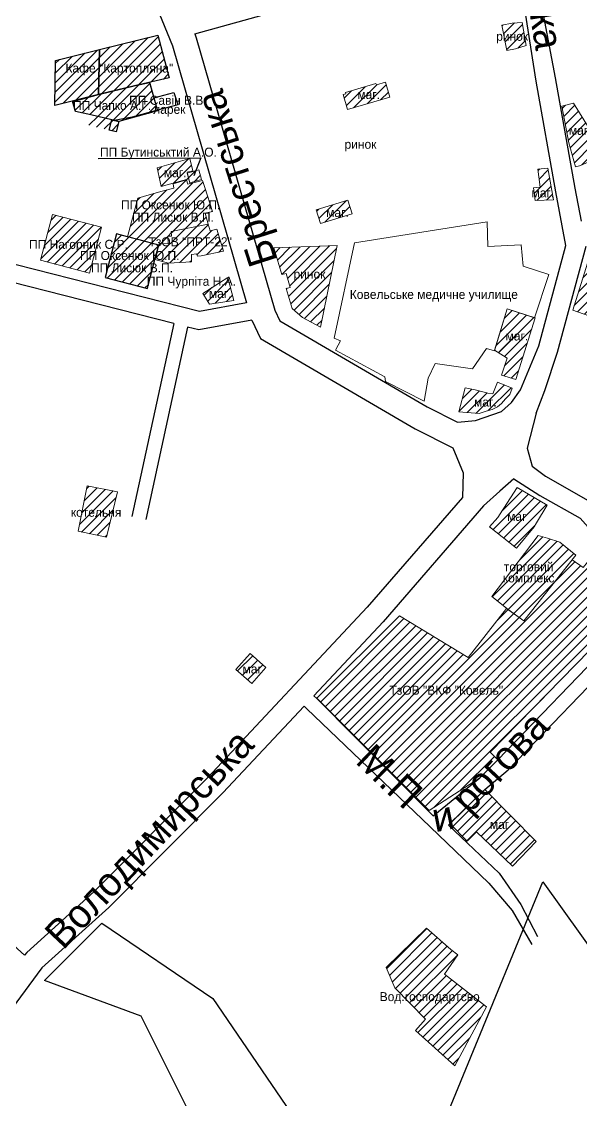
# Model space of a CAD drawing. Header units: millimetres. Extents: x 1379499 to 1411715, y 5652947 to 5671991.
# Drawn here: x 1402561 to 1402873, y 5658415 to 5659016 of the extents above; entities that cross this region are included whole.
import ezdxf
from ezdxf.enums import TextEntityAlignment as Align

# ---------------------------------------------------------------- set-up
doc = ezdxf.new("R2010")
doc.units = ezdxf.units.MM
for name, color, linetype in [('$Work', 1, 'Continuous'), ('вулиці', 7, 'Continuous'), ('ВулНазва', 7, 'Continuous'), ('на область', 5, 'Continuous')]:
    doc.layers.add(name, color=color, linetype=linetype)
doc.layers.add('_5Інше', color=252, linetype='Continuous', lineweight=25)
picture_1 = doc.add_image_def('image1.bmp', size_in_pixel=(3370, 2384))
pattern_1 = [(45, (19203.3615, -9190.9644), (-2.6516504294, 2.6516504294), [])]

# ---------------------------------------------------------------- blocks, each defined once
blk = doc.blocks.new('ТуріяВодоох')
at = {"layer": '_5Інше', "color": 140}
blk.add_lwpolyline([(46540, 25350), (46498, 25434), (46444, 25454), (46476, 25486), (46538, 25444), (46636, 25300), (46722, 25509), (46810, 25386)], dxfattribs=at)

msp = doc.modelspace()

# ---------------------------------------------------------------- hatches: boundary and pattern name
at = {"layer": 'вулиці', "lineweight": -2}
h = msp.add_hatch(dxfattribs=at)
h.set_pattern_fill('ANSI31', color=2, scale=30, style=0)
h.set_pattern_definition(pattern_1)
h.paths.add_polyline_path([(1402828.99, 5659014.26), (1402831.81, 5659000.24), (1402836.57, 5659001.12), (1402842.57, 5659002.94), (1402840.27, 5659015.79), (1402834.71, 5659015.53)])
h.paths.add_polyline_path([(1402822.19, 5659004.86), (1402847.19, 5659004.86), (1402847.19, 5659009.86), (1402822.19, 5659009.86)], flags=9)
h = msp.add_hatch(dxfattribs=at)
h.set_pattern_fill('ANSI31', color=2, scale=30, style=0)
h.set_pattern_definition(pattern_1)
h.paths.add_polyline_path([(1402604.69, 5659000.74), (1402579.98, 5658994.6), (1402579.65, 5658969.6), (1402604.07, 5658975.59)])
h.paths.add_polyline_path([(1402637.08, 5659008.79), (1402604.69, 5659000.74), (1402604.07, 5658975.59), (1402624.67, 5658980.72), (1402632.46, 5658982.48), (1402632.47, 5658982.43), (1402643.47, 5658984.95)])
h.paths.add_polyline_path([(1402583.42, 5658984.73), (1402647.97, 5658984.73), (1402647.97, 5658994.79), (1402583.42, 5658994.79)], flags=9)
h.paths.add_polyline_path([(1402586.89, 5658965.69), (1402636.39, 5658965.69), (1402636.39, 5658973.34), (1402586.89, 5658973.34)], flags=9)
h = msp.add_hatch(dxfattribs=at)
h.set_pattern_fill('ANSI31', color=2, scale=30, style=0)
h.set_pattern_definition(pattern_1)
h.paths.add_polyline_path([(1402604.07, 5658975.59), (1402589.48, 5658972.01), (1402591.3, 5658966.13), (1402599.77, 5658964.38), (1402603.66, 5658963.45), (1402607.55, 5658962.51), (1402611.44, 5658961.58), (1402615.33, 5658960.65), (1402636.95, 5658966.54), (1402632.47, 5658982.43), (1402624.69, 5658980.64)])
h.paths.add_polyline_path([(1402582.06, 5658965.76), (1402641.23, 5658965.76), (1402641.23, 5658973.26), (1402582.06, 5658973.26)], flags=9)
h = msp.add_hatch(dxfattribs=at)
h.set_pattern_fill('ANSI31', color=2, scale=30, style=0)
h.set_pattern_definition(pattern_1)
h.paths.add_polyline_path([(1402758.98, 5658981.09), (1402758.77, 5658981.78), (1402741.82, 5658976.76), (1402742.03, 5658976.08), (1402740.43, 5658975.6), (1402742.91, 5658967.26), (1402766.49, 5658974.25), (1402764.02, 5658982.59)])
h.paths.add_polyline_path([(1402746.79, 5658973.13), (1402762.63, 5658973.13), (1402762.63, 5658978.13), (1402746.79, 5658978.13)], flags=24)
h = msp.add_hatch(dxfattribs=at)
h.set_pattern_fill('ANSI31', color=2, scale=30, style=0)
h.set_pattern_definition(pattern_1)
h.paths.add_polyline_path([(1402868.93, 5658970.91), (1402862.33, 5658969.23), (1402866.25, 5658948.7), (1402870.09, 5658935.42), (1402872.19, 5658935.92), (1402877.96, 5658938.29), (1402877.78, 5658938.58), (1402881.42, 5658940.79), (1402878.87, 5658944.91), (1402880.2, 5658945.74), (1402877.45, 5658950.18), (1402877.94, 5658956.11)])
h.paths.add_polyline_path([(1402864.74, 5658953.14), (1402880.57, 5658953.14), (1402880.57, 5658958.14), (1402864.74, 5658958.14)], flags=25)
h = msp.add_hatch(dxfattribs=at)
h.set_pattern_fill('ANSI31', color=2, scale=30, style=0)
h.set_pattern_definition(pattern_1)
h.paths.add_polyline_path([(1402603.66, 5658963.45), (1402599.77, 5658964.38), (1402598.37, 5658958.54), (1402602.26, 5658957.61)])
h.paths.add_polyline_path([(1402607.55, 5658962.51), (1402603.66, 5658963.45), (1402602.26, 5658957.61), (1402606.16, 5658956.67)])
h.paths.add_polyline_path([(1402611.44, 5658961.58), (1402607.55, 5658962.51), (1402606.16, 5658956.67), (1402610.04, 5658955.75)])
h.paths.add_polyline_path([(1402615.33, 5658960.65), (1402611.44, 5658961.58), (1402610.04, 5658955.75), (1402613.93, 5658954.82)])
h = msp.add_hatch(dxfattribs=at)
h.set_pattern_fill('ANSI31', color=2, scale=30, style=0)
h.set_pattern_definition(pattern_1)
h.paths.add_polyline_path([(1402636.73, 5658934.7), (1402639.06, 5658924.34), (1402654.41, 5658928.57), (1402653.42, 5658932.28), (1402656.7, 5658933.16), (1402654.89, 5658940)])
h.paths.add_polyline_path([(1402638.91, 5658929.51), (1402654.75, 5658929.51), (1402654.75, 5658934.51), (1402638.91, 5658934.51)], flags=24)
h = msp.add_hatch(dxfattribs=at)
h.set_pattern_fill('ANSI31', color=2, scale=30, style=0)
h.set_pattern_definition(pattern_1)
h.paths.add_polyline_path([(1402661.45, 5658928.19), (1402659.91, 5658933.61), (1402653.54, 5658931.81), (1402654.41, 5658928.57), (1402654.41, 5658928.57), (1402654.99, 5658926.4)])
h = msp.add_hatch(dxfattribs=at)
h.set_pattern_fill('ANSI31', color=2, scale=30, style=0)
h.set_pattern_definition(pattern_1)
h.paths.add_polyline_path([(1402850.33, 5658924.07), (1402846.57, 5658923.59), (1402847.59, 5658916.52), (1402857.74, 5658917), (1402854.65, 5658934.62), (1402849.02, 5658934.08)])
h.paths.add_polyline_path([(1402843.89, 5658918.29), (1402859.72, 5658918.29), (1402859.72, 5658923.29), (1402843.89, 5658923.29)], flags=9)
h = msp.add_hatch(dxfattribs=at)
h.set_pattern_fill('ANSI31', color=2, scale=30, style=0)
h.set_pattern_definition(pattern_1)
h.paths.add_polyline_path([(1402663.3, 5658923.86), (1402661.96, 5658927.74), (1402653.82, 5658925.73), (1402653.17, 5658928.16), (1402645.74, 5658925.94), (1402646.08, 5658923.49), (1402639.63, 5658921.82), (1402632.21, 5658919.72), (1402625.98, 5658917.88), (1402620.28, 5658896.27), (1402626.71, 5658894.57), (1402626.71, 5658894.57), (1402637.68, 5658891.67), (1402637.82, 5658892.2), (1402642.95, 5658892.54), (1402642.64, 5658896.62), (1402642.65, 5658896.62), (1402642.64, 5658896.72), (1402644.77, 5658896.74), (1402644.58, 5658899.31), (1402665.25, 5658903.37), (1402663.48, 5658909.41), (1402667.58, 5658910.46)])
h.paths.add_polyline_path([(1402619.46, 5658903.48), (1402671.59, 5658903.48), (1402671.59, 5658910.96), (1402619.46, 5658910.96)], flags=9)
h.paths.add_polyline_path([(1402613.27, 5658910.28), (1402675.32, 5658910.28), (1402675.32, 5658917.95), (1402613.27, 5658917.95)], flags=9)
h.paths.add_polyline_path([(1402629.22, 5658889.72), (1402681.12, 5658889.72), (1402681.12, 5658897.39), (1402629.22, 5658897.39)], flags=9)
h = msp.add_hatch(dxfattribs=at)
h.set_pattern_fill('ANSI31', color=2, scale=30, style=0)
h.set_pattern_definition(pattern_1)
h.paths.add_polyline_path([(1402725.47, 5658911.35), (1402727.84, 5658903.71), (1402745.52, 5658909.18), (1402743.16, 5658916.82)])
h.paths.add_polyline_path([(1402729.39, 5658907.3), (1402745.22, 5658907.3), (1402745.22, 5658912.3), (1402729.39, 5658912.3)], flags=24)
h = msp.add_hatch(dxfattribs=at)
h.set_pattern_fill('ANSI31', color=2, scale=30, style=0)
h.set_pattern_definition(pattern_1)
h.paths.add_polyline_path([(1402578.41, 5658908.72), (1402571.67, 5658883.24), (1402599.08, 5658876), (1402605.76, 5658901.69)])
h.paths.add_polyline_path([(1402556.2, 5658887.65), (1402629.53, 5658887.65), (1402629.53, 5658895.15), (1402556.2, 5658895.15)], flags=9)
h = msp.add_hatch(dxfattribs=at)
h.set_pattern_fill('ANSI31', color=2, scale=30, style=0)
h.set_pattern_definition(pattern_1)
h.paths.add_polyline_path([(1402670, 5658900.5), (1402666.36, 5658899.57), (1402665.25, 5658903.37), (1402644.58, 5658899.31), (1402644.77, 5658896.74), (1402642.65, 5658896.62), (1402642.95, 5658892.54), (1402637.82, 5658892.2), (1402637.68, 5658891.67), (1402635.55, 5658883.64), (1402643.15, 5658881.7), (1402655.87, 5658882.39), (1402655.87, 5658886.52), (1402658.65, 5658886.77), (1402659.18, 5658885.59), (1402661.37, 5658885.66), (1402673.77, 5658888.32)])
h.paths.add_polyline_path([(1402629.22, 5658889.72), (1402681.12, 5658889.72), (1402681.12, 5658897.39), (1402629.22, 5658897.39)], flags=9)
h = msp.add_hatch(dxfattribs=at)
h.set_pattern_fill('ANSI31', color=2, scale=30, style=0)
h.set_pattern_definition(pattern_1)
h.paths.add_polyline_path([(1402626.71, 5658894.57), (1402626.71, 5658894.56), (1402620.28, 5658896.27), (1402614.08, 5658897.91), (1402607.77, 5658873.71), (1402631.3, 5658867.5), (1402631.8, 5658869.43), (1402635.55, 5658883.64), (1402637.68, 5658891.67)])
h.paths.add_polyline_path([(1402596.64, 5658875.24), (1402648.78, 5658875.24), (1402648.78, 5658882.73), (1402596.64, 5658882.73)], flags=9)
h.paths.add_polyline_path([(1402590.46, 5658882.05), (1402652.5, 5658882.05), (1402652.5, 5658889.71), (1402590.46, 5658889.71)], flags=9)
h.paths.add_polyline_path([(1402562.43, 5658886.47), (1402623.3, 5658886.47), (1402623.3, 5658896.34), (1402562.43, 5658896.34)], flags=9)
h.paths.add_polyline_path([(1402629.22, 5658889.72), (1402681.12, 5658889.72), (1402681.12, 5658897.39), (1402629.22, 5658897.39)], flags=9)
h = msp.add_hatch(dxfattribs=at)
h.set_pattern_fill('ANSI31', color=2, scale=30, style=0)
h.set_pattern_definition(pattern_1)
h.paths.add_polyline_path([(1402701.74, 5658890.15), (1402706.32, 5658875.21), (1402708.76, 5658875.9), (1402710.98, 5658868.11), (1402708.7, 5658867.45), (1402712.11, 5658856.33), (1402717.78, 5658851.32), (1402727.87, 5658845.89), (1402737.04, 5658891.41)])
h.paths.add_polyline_path([(1402709.2, 5658872.23), (1402734.2, 5658872.23), (1402734.2, 5658877.23), (1402709.2, 5658877.23)], flags=25)
h = msp.add_hatch(dxfattribs=at)
h.set_pattern_fill('ANSI31', color=5, scale=30, style=0)
h.set_pattern_definition(pattern_1)
h.paths.add_polyline_path([(1402915.37, 5658845.64), (1402922.7, 5658842.58), (1402924.04, 5658845.69), (1402924.03, 5658845.69), (1402932.87, 5658866.21), (1402932.87, 5658866.21), (1402924.03, 5658845.69), (1402924.04, 5658845.69), (1402932.87, 5658866.21), (1402929.31, 5658867.82), (1402930.37, 5658870.42), (1402927.56, 5658871.61), (1402915.05, 5658876.77), (1402879.55, 5658890.62), (1402868.5, 5658855.38), (1402892.66, 5658846.91), (1402891.28, 5658842.07), (1402909.84, 5658834.98), (1402911.01, 5658835.16)])
h = msp.add_hatch(dxfattribs=at)
h.set_pattern_fill('ANSI31', color=2, scale=30, style=0)
h.set_pattern_definition(pattern_1)
h.paths.add_polyline_path([(1402676.16, 5658873.7), (1402662.14, 5658864.75), (1402665.97, 5658858.75), (1402679.57, 5658860.89)])
h.paths.add_polyline_path([(1402664.04, 5658862.15), (1402679.87, 5658862.15), (1402679.87, 5658867.15), (1402664.04, 5658867.15)], flags=9)
h.paths.add_polyline_path([(1402621.7, 5658867.14), (1402690.03, 5658867.14), (1402690.03, 5658874.64), (1402621.7, 5658874.64)], flags=9)
h = msp.add_hatch(dxfattribs=at)
h.set_pattern_fill('ANSI31', color=5, scale=30, style=0)
h.set_pattern_definition(pattern_1)
h.paths.add_polyline_path([(1402824.95, 5658833.17), (1402831.85, 5658828.68), (1402828.8, 5658819.15), (1402836.7, 5658816.66), (1402847.54, 5658851.05), (1402831.96, 5658856.19)])
h.paths.add_polyline_path([(1402726.66, 5658859.06), (1402855.41, 5658859.06), (1402855.41, 5658867.81), (1402726.66, 5658867.81)], flags=9)
h = msp.add_hatch(dxfattribs=at)
h.set_pattern_fill('ANSI31', color=2, scale=30, style=0)
h.set_pattern_definition(pattern_1)
h.paths.add_polyline_path([(1402847.54, 5658851.05), (1402831.96, 5658856.19), (1402824.93, 5658833.19), (1402831.85, 5658828.68), (1402828.8, 5658819.15), (1402836.7, 5658816.66)])
h.paths.add_polyline_path([(1402829.44, 5658838.48), (1402845.27, 5658838.48), (1402845.27, 5658843.48), (1402829.44, 5658843.48)], flags=24)
h = msp.add_hatch(dxfattribs=at)
h.set_pattern_fill('ANSI31', color=2, scale=30, style=0)
h.set_pattern_definition(pattern_1)
h.paths.add_polyline_path([(1402814.13, 5658811.02), (1402808.51, 5658812.04), (1402805.03, 5658798.75), (1402816.22, 5658797.75), (1402820.22, 5658799.11), (1402823.48, 5658799.98), (1402826.51, 5658801.47), (1402828.67, 5658803.33), (1402830.96, 5658805.9), (1402833.37, 5658808.42), (1402834.69, 5658811.87), (1402826.59, 5658815.25), (1402824.01, 5658808.84), (1402821.21, 5658809.21)])
h.paths.add_polyline_path([(1402811.84, 5658801.65), (1402827.67, 5658801.65), (1402827.67, 5658806.65), (1402811.84, 5658806.65)], flags=24)
h = msp.add_hatch(dxfattribs=at)
h.set_pattern_fill('ANSI31', color=12, scale=30, style=0)
h.set_pattern_definition(pattern_1)
h.paths.add_polyline_path([(1402597.73, 5658757.52), (1402592.68, 5658732.1), (1402608.6, 5658728.75), (1402614.6, 5658754.12)])
h.paths.add_polyline_path([(1402583.14, 5658740.18), (1402622.3, 5658740.18), (1402622.3, 5658745.18), (1402583.14, 5658745.18)], flags=9)
h = msp.add_hatch(dxfattribs=at)
h.set_pattern_fill('ANSI31', color=2, scale=30, style=0)
h.set_pattern_definition(pattern_1)
h.paths.add_polyline_path([(1402830.13, 5658745.05), (1402829.37, 5658743.82), (1402826.74, 5658739.85), (1402822.1, 5658734.65), (1402837.17, 5658722.77), (1402847.03, 5658734.66), (1402848.29, 5658736.78), (1402854.13, 5658746.71), (1402837.43, 5658756.54)])
h.paths.add_polyline_path([(1402830.17, 5658737.88), (1402844.33, 5658737.88), (1402844.33, 5658742.88), (1402830.17, 5658742.88)], flags=24)
h = msp.add_hatch(dxfattribs=at)
h.set_pattern_fill('ANSI31', color=2, scale=30, style=0)
h.set_pattern_definition(pattern_1)
h.paths.add_polyline_path([(1402854.32, 5658728.22), (1402849.26, 5658729.77), (1402823.41, 5658695.79), (1402832.41, 5658688.53), (1402841.27, 5658682.21), (1402868.08, 5658716.2), (1402868.08, 5658716.2), (1402870.14, 5658718.82), (1402861.3, 5658726.07)])
h.paths.add_polyline_path([(1402824.32, 5658709.27), (1402863.49, 5658709.27), (1402863.49, 5658714.27), (1402824.32, 5658714.27)], flags=25)
h.paths.add_polyline_path([(1402823.91, 5658703.57), (1402863.91, 5658703.57), (1402863.91, 5658708.57), (1402823.91, 5658708.57)], flags=25)
h = msp.add_hatch(dxfattribs=at)
h.set_pattern_fill('ANSI31', color=12, scale=30, style=0)
h.set_pattern_definition(pattern_1)
h.paths.add_polyline_path([(1402810.17, 5658661.68), (1402771.88, 5658684.95), (1402725.75, 5658638.99), (1402788.39, 5658576.49), (1402816.7, 5658594.63), (1402826.62, 5658604.73), (1402822.48, 5658608.86), (1402901.8, 5658690.12), (1402876.74, 5658714.82), (1402874.28, 5658711.83), (1402868.08, 5658716.2), (1402841.27, 5658682.21), (1402831.62, 5658689.09)])
h.paths.add_polyline_path([(1402755.47, 5658639.73), (1402840.47, 5658639.73), (1402840.47, 5658647.23), (1402755.47, 5658647.23)], flags=24)
h.paths.add_polyline_path([(1402803.46, 5658562.43), (1402867.27, 5658630.55), (1402855.59, 5658641.48), (1402791.78, 5658573.37)], flags=9)
h.paths.add_polyline_path([(1402743.68, 5658600.71), (1402772.53, 5658572.99), (1402789.15, 5658590.3), (1402760.31, 5658618.01)], flags=9)
h.paths.add_polyline_path([(1402789.74, 5658563.83), (1402805.43, 5658566.97), (1402802.3, 5658582.66), (1402786.61, 5658579.52)], flags=9)
h = msp.add_hatch(dxfattribs=at)
h.set_pattern_fill('ANSI31', color=2, scale=30, style=0)
h.set_pattern_definition(pattern_1)
h.paths.add_polyline_path([(1402688.66, 5658663.98), (1402680.7, 5658655.12), (1402689.49, 5658647.23), (1402697.43, 5658656.09)])
h.paths.add_polyline_path([(1402682.67, 5658652.81), (1402696.84, 5658652.81), (1402696.84, 5658657.81), (1402682.67, 5658657.81)], flags=25)
h = msp.add_hatch(dxfattribs=at)
h.set_pattern_fill('ANSI31', color=2, scale=30, style=0)
h.set_pattern_definition(pattern_1)
h.paths.add_polyline_path([(1402814.8, 5658564.54), (1402834.8, 5658545.37), (1402848.06, 5658559.13), (1402819.46, 5658588.2), (1402800.03, 5658569.08), (1402809.63, 5658559.29)])
h.paths.add_polyline_path([(1402820.57, 5658566.15), (1402834.74, 5658566.15), (1402834.74, 5658571.15), (1402820.57, 5658571.15)], flags=25)
h.paths.add_polyline_path([(1402803.46, 5658562.43), (1402867.27, 5658630.55), (1402855.59, 5658641.48), (1402791.78, 5658573.37)], flags=9)
h.paths.add_polyline_path([(1402789.74, 5658563.83), (1402805.43, 5658566.97), (1402802.3, 5658582.66), (1402786.61, 5658579.52)], flags=9)
h = msp.add_hatch(dxfattribs=at)
h.set_pattern_fill('ANSI31', color=164, scale=30, style=0)
h.set_pattern_definition(pattern_1)
h.paths.add_polyline_path([(1402820.35, 5658467.02), (1402797.04, 5658485.19), (1402804.46, 5658495.86), (1402800.57, 5658498.91), (1402786.9, 5658510.77), (1402764.36, 5658488.89), (1402769.2, 5658477.57), (1402786.44, 5658460.12), (1402780.77, 5658453.79), (1402802.75, 5658434.1)])
h.paths.add_polyline_path([(1402750.19, 5658467.5), (1402827.27, 5658467.5), (1402827.27, 5658476.25), (1402750.19, 5658476.25)], flags=9)

# ---------------------------------------------------------------- linework, layer by layer
at = {"layer": '$Work', "color": 7, "lineweight": -2}
msp.add_lwpolyline([(1402635.55, 5658883.64), (1402637.68, 5658891.67), (1402626.71, 5658894.57), (1402626.71, 5658894.56), (1402620.28, 5658896.27), (1402614.08, 5658897.91), (1402607.77, 5658873.71), (1402631.3, 5658867.5), (1402631.8, 5658869.43)], close=True, dxfattribs=at)
at = {"layer": 'вулиці', "color": 7}
for points in [[(1402617.83, 5659215.99), (1402613.37, 5659178.88), (1402610.27, 5659137.94), (1402618.24, 5659108.06), (1402636.43, 5659024.58), (1402645.29, 5659002.72), (1402686.62, 5658859.41)], [(1402873.32, 5658905.01), (1402869.91, 5658923.39), (1402858.84, 5658984.98), (1402842.89, 5659069.57)], [(1402657.68, 5659009.4), (1402836.11, 5659059.21)], [(1402834.42, 5658803.85), (1402839.37, 5658811.03), (1402849.51, 5658835.61), (1402864.62, 5658891.53), (1402859.09, 5658921.42), (1402847.99, 5658983.16), (1402836.11, 5659059.21)], [(1402657.68, 5659009.4), (1402658.54, 5659007.3), (1402702.33, 5658855.47), (1402705.21, 5658849.48), (1402787.29, 5658801.55), (1402804.31, 5658792.94), (1402814.2, 5658793.82), (1402828.66, 5658798.98), (1402834.42, 5658803.85)], [(1402645.96, 5658847.97), (1402494.02, 5658886.68), (1402381.52, 5658918.1), (1402370.77, 5658922.49)], [(1402686.62, 5658859.41), (1402660.39, 5658854.61), (1402496.6, 5658896.34), (1402435.61, 5658913.37)], [(1402848.04, 5658798.06), (1402852.99, 5658810.69), (1402859.95, 5658832.06), (1402875.9, 5658891.07)], [(1402645.96, 5658847.97), (1402622.6, 5658740.43)], [(1402653.71, 5658845.99), (1402630.41, 5658738.73)], [(1402689.53, 5658849.77), (1402660.04, 5658844.38), (1402653.71, 5658845.99)], [(1402689.53, 5658849.77), (1402694.45, 5658839.55), (1402780.59, 5658789.25), (1402801.56, 5658778.63)], [(1402848.04, 5658798.06), (1402843.06, 5658778.45), (1402845.81, 5658768.43), (1402853.34, 5658762.79), (1402877.11, 5658749.32), (1402883.05, 5658743.18)], [(1402801.56, 5658778.63), (1402807.43, 5658764.66), (1402806.94, 5658750.95), (1402753.94, 5658689.71), (1402664.83, 5658594.64), (1402601.5, 5658531.02), (1402564.01, 5658497.18), (1402562.81, 5658495.7)], [(1402835.68, 5658761.35), (1402827.75, 5658754.41), (1402818.78, 5658746.29), (1402762.86, 5658681.68), (1402724.2, 5658640.44)], [(1402835.68, 5658761.35), (1402850.06, 5658752.14), (1402872.56, 5658739.37), (1402894.56, 5658714.64), (1402931.74, 5658670.48), (1402974.89, 5658611.72), (1403046.71, 5658526.13), (1403055.67, 5658511.99), (1403074.28, 5658496.2), (1403101.14, 5658484.68), (1403179.11, 5658461.69), (1403203.62, 5658451.65)], [(1402517.31, 5658731.54), (1402529.37, 5658654.93), (1402534.81, 5658603.9), (1402540.23, 5658553.37), (1402544.57, 5658524.85), (1402550.71, 5658506.81), (1402562.81, 5658495.7)], [(1402724.2, 5658640.44), (1402725.7, 5658638.93), (1402790.63, 5658573.41), (1402816.7, 5658594.63), (1402826.68, 5658604.68), (1402891.14, 5658671.55), (1402912.28, 5658693.6)], [(1402799.25, 5658568.31), (1402819.46, 5658588.2), (1402832.4, 5658599.08), (1402896.9, 5658666), (1402918.05, 5658688.06)], [(1402718.73, 5658634.6), (1402673.46, 5658586.31), (1402609.78, 5658522.33), (1402572.51, 5658488.69), (1402555.95, 5658466.23), (1402526.39, 5658419.76), (1402490.46, 5658359.49), (1402480.17, 5658344.34)], [(1402718.73, 5658634.6), (1402720.1, 5658633.22), (1402788.93, 5658567.34)], [(1402788.93, 5658567.34), (1402821.63, 5658535.89), (1402834.7, 5658520.75), (1402845.69, 5658501.64)], [(1402799.25, 5658568.31), (1402827.44, 5658541.4), (1402839.61, 5658524.05), (1402848.87, 5658506.21)]]:
    msp.add_lwpolyline(points, dxfattribs=at)
for points in [[(1402643.47, 5658984.95), (1402624.19, 5658980.53), (1402604.07, 5658975.59), (1402604.69, 5659000.74), (1402637.08, 5659008.79), (1402643.47, 5658984.95)], [(1402604.69, 5659000.74), (1402604.07, 5658975.59), (1402579.65, 5658969.6), (1402579.98, 5658994.6), (1402604.69, 5659000.74)], [(1402589.48, 5658972.01), (1402604.07, 5658975.59), (1402624.69, 5658980.64), (1402632.47, 5658982.43), (1402636.95, 5658966.54), (1402615.33, 5658960.65), (1402611.44, 5658961.58), (1402607.55, 5658962.51), (1402603.66, 5658963.45), (1402599.77, 5658964.38), (1402591.3, 5658966.13), (1402589.48, 5658972.01)], [(1402589.89, 5658971.75), (1402604.07, 5658975.59), (1402624.67, 5658980.72), (1402632.46, 5658982.48), (1402634.94, 5658973.75), (1402646.02, 5658976.75), (1402648.23, 5658969.96), (1402636.89, 5658966.88), (1402622.77, 5658962.94), (1402612.81, 5658961.25), (1402611.44, 5658961.58), (1402607.55, 5658962.51), (1402603.66, 5658963.45), (1402599.77, 5658964.38), (1402591.3, 5658966.13), (1402589.89, 5658971.75)], [(1402611.44, 5658961.58), (1402615.33, 5658960.65), (1402613.93, 5658954.82), (1402610.04, 5658955.75), (1402611.44, 5658961.58)]]:
    msp.add_lwpolyline(points, close=True, dxfattribs=at)
at = {"layer": 'вулиці', "color": 7, "lineweight": -2}
msp.add_lwpolyline([(1402603.8, 5658939.95), (1402661.16, 5658940.43), (1402657.28, 5658930.27)], dxfattribs=at)
at = {"layer": 'ВулНазва', "color": 7, "lineweight": 9}
for points in [[(1402840.27, 5659015.79), (1402842.57, 5659002.94), (1402836.57, 5659001.12), (1402831.81, 5659000.24), (1402828.99, 5659014.26), (1402834.71, 5659015.53), (1402840.27, 5659015.79)], [(1402740.43, 5658975.6), (1402742.03, 5658976.08), (1402741.82, 5658976.76), (1402758.77, 5658981.78), (1402758.98, 5658981.09), (1402764.02, 5658982.59), (1402766.49, 5658974.25), (1402742.91, 5658967.26), (1402740.43, 5658975.6)], [(1402870.09, 5658935.42), (1402866.25, 5658948.7), (1402862.33, 5658969.23), (1402868.93, 5658970.91), (1402877.94, 5658956.11), (1402877.45, 5658950.18), (1402880.2, 5658945.74), (1402878.87, 5658944.91), (1402881.42, 5658940.79), (1402877.78, 5658938.58), (1402877.96, 5658938.29), (1402872.19, 5658935.92), (1402870.09, 5658935.42)], [(1402636.73, 5658934.7), (1402654.89, 5658940), (1402656.7, 5658933.16), (1402653.42, 5658932.28), (1402654.41, 5658928.57), (1402639.06, 5658924.34), (1402636.73, 5658934.7)], [(1402653.54, 5658931.81), (1402659.91, 5658933.61), (1402661.45, 5658928.19), (1402654.99, 5658926.4), (1402653.54, 5658931.81)], [(1402857.74, 5658917), (1402847.59, 5658916.52), (1402846.57, 5658923.59), (1402850.33, 5658924.07), (1402849.02, 5658934.08), (1402854.65, 5658934.62), (1402857.74, 5658917)], [(1402661.96, 5658927.74), (1402663.3, 5658923.86), (1402667.58, 5658910.46), (1402663.48, 5658909.41), (1402665.25, 5658903.37), (1402644.58, 5658899.31), (1402644.77, 5658896.74), (1402642.64, 5658896.72), (1402642.95, 5658892.54), (1402637.82, 5658892.2), (1402637.68, 5658891.67), (1402620.28, 5658896.27), (1402625.98, 5658917.88), (1402632.21, 5658919.72), (1402639.63, 5658921.82), (1402646.08, 5658923.49), (1402645.74, 5658925.94), (1402653.17, 5658928.16), (1402653.82, 5658925.73), (1402661.96, 5658927.74)], [(1402727.84, 5658903.71), (1402725.47, 5658911.35), (1402743.16, 5658916.82), (1402745.52, 5658909.18), (1402727.84, 5658903.71)], [(1402605.76, 5658901.69), (1402578.41, 5658908.72), (1402571.67, 5658883.24), (1402599.08, 5658876)], [(1402644.58, 5658899.31), (1402665.25, 5658903.37), (1402666.36, 5658899.57), (1402670, 5658900.5), (1402673.77, 5658888.32), (1402661.37, 5658885.66), (1402659.18, 5658885.59), (1402658.65, 5658886.77), (1402655.87, 5658886.52), (1402655.87, 5658882.39), (1402643.15, 5658881.7), (1402635.55, 5658883.64), (1402637.82, 5658892.2), (1402642.95, 5658892.54), (1402642.64, 5658896.62), (1402644.77, 5658896.74), (1402644.58, 5658899.31)], [(1402746.78, 5658892.96), (1402820.68, 5658904.63), (1402821.09, 5658890.98), (1402839.69, 5658891.85), (1402840.79, 5658880.02), (1402855.16, 5658875.25), (1402847.12, 5658851.21), (1402831.96, 5658856.19), (1402824.81, 5658832.71), (1402820.45, 5658834.1), (1402812.65, 5658822.64), (1402791.78, 5658825.63), (1402787.91, 5658817.51), (1402785.57, 5658804.75), (1402764.14, 5658815.56), (1402763.68, 5658818.27), (1402736.21, 5658833.11), (1402736.31, 5658833.41), (1402738.89, 5658838.22), (1402735.48, 5658839.86), (1402746.78, 5658892.96)], [(1402701.74, 5658890.15), (1402737.04, 5658891.41), (1402727.87, 5658845.89), (1402717.78, 5658851.32), (1402712.11, 5658856.33), (1402708.7, 5658867.45), (1402710.98, 5658868.11), (1402708.76, 5658875.9), (1402706.32, 5658875.21), (1402701.74, 5658890.15)], [(1402879.55, 5658890.62), (1402915.05, 5658876.77), (1402927.56, 5658871.61), (1402930.37, 5658870.42), (1402929.31, 5658867.82), (1402932.87, 5658866.21), (1402922.7, 5658842.58), (1402915.37, 5658845.64), (1402911.01, 5658835.16), (1402909.84, 5658834.98), (1402891.28, 5658842.07), (1402892.66, 5658846.91), (1402868.5, 5658855.38), (1402879.55, 5658890.62)], [(1402662.14, 5658864.75), (1402676.16, 5658873.7), (1402679.57, 5658860.89), (1402665.97, 5658858.75), (1402662.14, 5658864.75)], [(1402831.96, 5658856.19), (1402847.54, 5658851.05), (1402836.7, 5658816.66), (1402828.8, 5658819.15), (1402831.85, 5658828.68), (1402824.93, 5658833.19), (1402831.96, 5658856.19)], [(1402805.03, 5658798.75), (1402808.51, 5658812.04), (1402814.13, 5658811.02), (1402821.21, 5658809.21), (1402824.01, 5658808.84), (1402826.59, 5658815.25), (1402834.69, 5658811.87), (1402833.37, 5658808.42), (1402830.96, 5658805.9), (1402828.67, 5658803.33), (1402826.51, 5658801.47), (1402823.48, 5658799.98), (1402820.22, 5658799.11), (1402816.22, 5658797.75), (1402805.03, 5658798.75)], [(1402614.6, 5658754.12), (1402608.6, 5658728.75), (1402592.68, 5658732.1), (1402597.73, 5658757.52), (1402614.6, 5658754.12)], [(1402822.1, 5658734.65), (1402826.74, 5658739.85), (1402829.37, 5658743.82), (1402830.13, 5658745.05), (1402837.43, 5658756.54), (1402854.13, 5658746.71), (1402848.29, 5658736.78), (1402847.03, 5658734.66), (1402837.17, 5658722.77), (1402822.1, 5658734.65)], [(1402849.26, 5658729.77), (1402854.32, 5658728.22), (1402861.3, 5658726.07), (1402870.14, 5658718.82), (1402841.27, 5658682.21), (1402832.43, 5658688.51), (1402823.41, 5658695.79), (1402849.26, 5658729.77)], [(1402725.75, 5658638.99), (1402771.88, 5658684.95), (1402810.17, 5658661.68), (1402831.62, 5658689.09), (1402841.27, 5658682.21), (1402868.08, 5658716.2), (1402874.28, 5658711.83), (1402876.74, 5658714.82), (1402901.8, 5658690.12), (1402822.48, 5658608.86), (1402826.62, 5658604.73), (1402816.7, 5658594.63), (1402788.39, 5658576.49), (1402725.75, 5658638.99)], [(1402689.49, 5658647.23), (1402680.7, 5658655.12), (1402688.66, 5658663.98), (1402697.43, 5658656.09), (1402689.49, 5658647.23)], [(1402800.03, 5658569.08), (1402819.46, 5658588.2), (1402848.06, 5658559.13), (1402834.8, 5658545.37), (1402814.8, 5658564.54), (1402809.63, 5658559.29), (1402800.03, 5658569.08)], [(1402764.36, 5658488.89), (1402786.9, 5658510.77), (1402800.57, 5658498.91), (1402804.46, 5658495.86), (1402797.04, 5658485.19), (1402820.35, 5658467.02), (1402802.75, 5658434.1), (1402780.77, 5658453.79), (1402786.44, 5658460.12), (1402769.2, 5658477.57), (1402764.36, 5658488.89)]]:
    msp.add_lwpolyline(points, close=True, dxfattribs=at)

# ---------------------------------------------------------------- block references
at = {"layer": 'вулиці', "color": 7}
msp.add_blockref('ТуріяВодоох', (1356129.87, 5633027.66), dxfattribs=at)

# ---------------------------------------------------------------- texts
at = {"layer": 'ВулНазва', "color": 1, "lineweight": 9}
for s, rotation, p in [('Київська', 279.44415, (1402848.73, 5659042.85)), ('Брестська', 107.72119, (1402683.15, 5658929.54)), ('рогова', 46.87021, (1402829.52, 5658601.96)), ('Володимирська', 46.74733, (1402633.98, 5658559.12)), ('М.П', 316.14461, (1402766.42, 5658595.5)), ('и', 11.30422, (1402796.02, 5658573.24))]:
    msp.add_text(s, height=16, rotation=rotation, dxfattribs=at).set_placement(p, align=Align.MIDDLE)
at = {"layer": 'ВулНазва', "color": 7, "lineweight": 9}
for s, p in [('ринок', (1402834.69, 5659007.36)), ('Кафе "Картопляна"', (1402615.7, 5658989.76)), ('ПП Чапко А.Г.', (1402611.64, 5658969.51)), ('ПП Савін В.В. ', (1402643.68, 5658972.52)), ('маг.', (1402754.71, 5658975.63)), ('ларек', (1402643.55, 5658966.64)), ('маг.', (1402872.65, 5658955.64)), ('ринок', (1402750.13, 5658947.16)), ('ПП Бутинськтий А.О.', (1402637.46, 5658942.97)), ('маг.', (1402646.83, 5658932.01)), ('маг.', (1402851.8, 5658920.79)), ('ПП Оксенюк Ю.П.', (1402644.29, 5658914.11)), ('ПП Лисюк В.П.', (1402645.53, 5658907.22)), ('маг.', (1402737.31, 5658909.8)), ('ПП Нагорник С.Р.', (1402592.86, 5658891.4)), ('ТзОВ "ПРТ-22"', (1402655.17, 5658893.55)), ('ПП Оксенюк Ю.П.', (1402621.48, 5658885.88)), ('ПП Лисюк В.П.', (1402622.71, 5658878.99)), ('ринок', (1402721.7, 5658874.73)), ('ПП Чурпіта Н.А.', (1402655.87, 5658870.89)), ('маг.', (1402671.95, 5658864.65)), ('Ковельське медичне училище', (1402791.03, 5658863.43)), ('маг.', (1402837.35, 5658840.98)), ('маг.', (1402819.75, 5658804.15)), ('котельня', (1402602.72, 5658742.68)), ('маг', (1402837.25, 5658740.38)), ('торговий', (1402843.91, 5658711.77)), ('комплекс', (1402843.91, 5658706.07)), ('маг', (1402689.75, 5658655.31)), ('ТзОВ "ВКФ "Ковель"', (1402797.97, 5658643.48)), ('маг', (1402827.66, 5658568.65)), ('Вод.господартсво', (1402788.73, 5658471.87))]:
    msp.add_text(s, height=5, dxfattribs=at).set_placement(p, align=Align.MIDDLE)

# ---------------------------------------------------------------- pictures from other files: only their frames are drawn
at = {"layer": 'на область', "color": 7, "lineweight": -2}
image = msp.add_image(picture_1, insert=(1395288.55, 5652947.02), size_in_units=(16426, 11620.05), dxfattribs=at)
image.dxf.flags = 7

doc.saveas('drawing.dxf')
